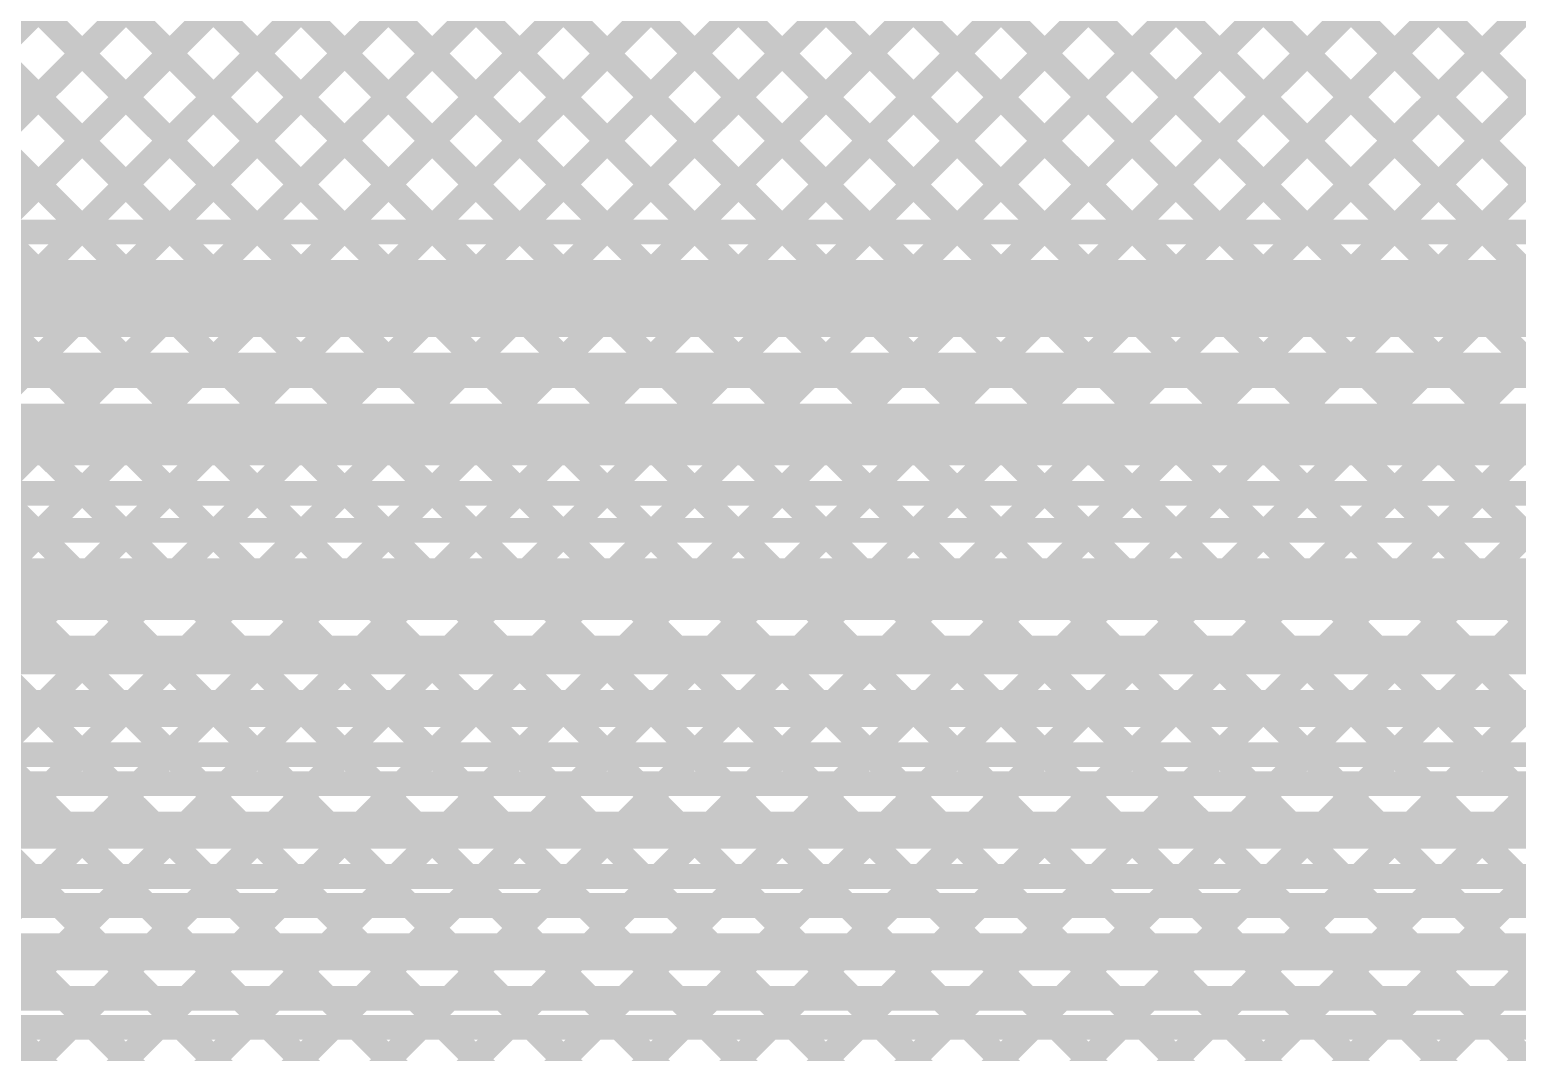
# Model space of a CAD drawing. Header units: millimetres. Extents: x -0.08 to 7.12, y -0.08 to 3.98.
# Drawn here: x 2.8931 to 3.3739, y 3.0042 to 3.3349 of the extents above; entities that cross this region are included whole.
import ezdxf

# ---------------------------------------------------------------- set-up
doc = ezdxf.new("R2010")
doc.units = ezdxf.units.MM
doc.header["$MEASUREMENT"] = 0
doc.layers.add('BottomLayer', color=5, linetype='Continuous')
doc.layers.add('TopLayer', color=1, linetype='Continuous')

msp = doc.modelspace()

# ---------------------------------------------------------------- linework, layer by layer
at = {"layer": 'BottomLayer'}
for points, const_width in [([(2.40474, 3.776), (2.91124, 3.2695)], 0.008), ([(2.43303, 3.776), (2.93953, 3.2695)], 0.008), ([(2.46131, 3.776), (2.96781, 3.2695)], 0.008), ([(2.4896, 3.776), (2.9961, 3.2695)], 0.008), ([(2.51788, 3.776), (3.02438, 3.2695)], 0.008), ([(2.54616, 3.776), (3.05266, 3.2695)], 0.008), ([(2.57445, 3.776), (3.08095, 3.2695)], 0.008), ([(2.60273, 3.776), (3.10923, 3.2695)], 0.008), ([(2.63102, 3.776), (3.13752, 3.2695)], 0.008), ([(2.6593, 3.776), (3.1658, 3.2695)], 0.008), ([(2.68759, 3.776), (3.19409, 3.2695)], 0.008), ([(2.71587, 3.776), (3.22237, 3.2695)], 0.008), ([(2.74415, 3.776), (3.25065, 3.2695)], 0.008), ([(2.77244, 3.776), (3.27894, 3.2695)], 0.008), ([(2.80072, 3.776), (3.30722, 3.2695)], 0.008), ([(2.82398, 3.2695), (3.33048, 3.776)], 0.008), ([(2.82901, 3.776), (3.33551, 3.2695)], 0.008), ([(2.85226, 3.2695), (3.35876, 3.776)], 0.008), ([(2.85729, 3.776), (3.36379, 3.2695)], 0.008), ([(2.88055, 3.2695), (3.38705, 3.776)], 0.008), ([(2.88558, 3.776), (3.39208, 3.2695)], 0.008), ([(2.90883, 3.2695), (3.41533, 3.776)], 0.008), ([(2.91386, 3.776), (3.42036, 3.2695)], 0.008), ([(2.93711, 3.2695), (3.44361, 3.776)], 0.008), ([(2.9654, 3.2695), (3.4719, 3.776)], 0.008), ([(2.99368, 3.2695), (3.50018, 3.776)], 0.008), ([(3.02197, 3.2695), (3.52847, 3.776)], 0.008), ([(3.05025, 3.2695), (3.55675, 3.776)], 0.008), ([(3.07854, 3.2695), (3.58504, 3.776)], 0.008), ([(3.10682, 3.2695), (3.61332, 3.776)], 0.008), ([(3.13511, 3.2695), (3.64161, 3.776)], 0.008), ([(3.16339, 3.2695), (3.66989, 3.776)], 0.008), ([(3.19167, 3.2695), (3.69817, 3.776)], 0.008), ([(3.21996, 3.2695), (3.72646, 3.776)], 0.008), ([(3.24824, 3.2695), (3.75474, 3.776)], 0.008), ([(3.27653, 3.2695), (3.78303, 3.776)], 0.008), ([(3.30481, 3.2695), (3.81131, 3.776)], 0.008), ([(3.3331, 3.2695), (3.8396, 3.776)], 0.008), ([(3.36138, 3.2695), (3.86788, 3.776)], 0.008), ([(1.645, 3.2695), (3.892, 3.2695)], 0.008), ([(1.645, 3.248), (3.892, 3.248)], 0.025), ([(1.65391, 3.2265), (3.892, 3.2265)], 0.008), ([(2.35461, 2.687), (2.89412, 3.2265)], 0.008), ([(2.3829, 2.687), (2.9224, 3.2265)], 0.008), ([(2.41118, 2.687), (2.95068, 3.2265)], 0.008), ([(2.43947, 2.687), (2.97897, 3.2265)], 0.008), ([(2.46775, 2.687), (3.00725, 3.2265)], 0.008), ([(2.49604, 2.687), (3.03554, 3.2265)], 0.008), ([(2.52432, 2.687), (3.06382, 3.2265)], 0.008), ([(2.55261, 2.687), (3.09211, 3.2265)], 0.008), ([(2.58089, 2.687), (3.12039, 3.2265)], 0.008), ([(2.60917, 2.687), (3.14867, 3.2265)], 0.008), ([(2.63746, 2.687), (3.17696, 3.2265)], 0.008), ([(2.66574, 2.687), (3.20524, 3.2265)], 0.008), ([(2.6714, 3.2265), (3.2109, 2.687)], 0.008), ([(2.69403, 2.687), (3.23353, 3.2265)], 0.008), ([(2.69968, 3.2265), (3.23918, 2.687)], 0.008), ([(2.72231, 2.687), (3.26181, 3.2265)], 0.008), ([(2.72797, 3.2265), (3.26747, 2.687)], 0.008), ([(2.7506, 2.687), (3.2901, 3.2265)], 0.008), ([(2.75625, 3.2265), (3.29575, 2.687)], 0.008), ([(2.77888, 2.687), (3.31838, 3.2265)], 0.008), ([(2.78454, 3.2265), (3.32404, 2.687)], 0.008), ([(2.80716, 2.687), (3.34666, 3.2265)], 0.008), ([(2.81282, 3.2265), (3.35232, 2.687)], 0.008), ([(2.83545, 2.687), (3.37495, 3.2265)], 0.008), ([(2.84111, 3.2265), (3.38061, 2.687)], 0.008), ([(2.86373, 2.687), (3.40323, 3.2265)], 0.008), ([(2.86939, 3.2265), (3.40889, 2.687)], 0.008), ([(2.89202, 2.687), (3.43152, 3.2265)], 0.008), ([(2.89767, 3.2265), (3.43717, 2.687)], 0.008), ([(2.9203, 2.687), (3.4598, 3.2265)], 0.008), ([(2.92596, 3.2265), (3.46546, 2.687)], 0.008), ([(2.94859, 2.687), (3.48809, 3.2265)], 0.008), ([(2.95424, 3.2265), (3.49374, 2.687)], 0.008), ([(2.97687, 2.687), (3.51637, 3.2265)], 0.008), ([(2.98253, 3.2265), (3.52203, 2.687)], 0.008), ([(3.00515, 2.687), (3.54465, 3.2265)], 0.008), ([(3.01081, 3.2265), (3.55031, 2.687)], 0.008), ([(3.03344, 2.687), (3.57294, 3.2265)], 0.008), ([(3.0391, 3.2265), (3.5786, 2.687)], 0.008), ([(3.06172, 2.687), (3.60122, 3.2265)], 0.008), ([(3.06738, 3.2265), (3.60688, 2.687)], 0.008), ([(3.09566, 3.2265), (3.63516, 2.687)], 0.008), ([(3.12395, 3.2265), (3.66345, 2.687)], 0.008), ([(3.15223, 3.2265), (3.69173, 2.687)], 0.008), ([(3.18052, 3.2265), (3.72002, 2.687)], 0.008), ([(3.2088, 3.2265), (3.7483, 2.687)], 0.008), ([(3.23709, 3.2265), (3.77659, 2.687)], 0.008), ([(3.26537, 3.2265), (3.80487, 2.687)], 0.008), ([(3.29365, 3.2265), (3.83315, 2.687)], 0.008), ([(3.32194, 3.2265), (3.86144, 2.687)], 0.008), ([(3.35022, 3.2265), (3.87586, 2.70087)], 0.008)]:
    msp.add_lwpolyline(points, dxfattribs=dict(at, const_width=const_width))
at = {"layer": 'BottomLayer', "const_width": 0.004}
for points in [[(2.90683, 3.2695, 1), (2.91083, 3.2695, 1)], [(2.90924, 3.2695, 1), (2.91324, 3.2695, 1)], [(2.93512, 3.2695, 1), (2.93912, 3.2695, 1)], [(2.93753, 3.2695, 1), (2.94153, 3.2695, 1)], [(2.9634, 3.2695, 1), (2.9674, 3.2695, 1)], [(2.96581, 3.2695, 1), (2.96981, 3.2695, 1)], [(2.99168, 3.2695, 1), (2.99568, 3.2695, 1)], [(2.9941, 3.2695, 1), (2.9981, 3.2695, 1)], [(3.01997, 3.2695, 1), (3.02397, 3.2695, 1)], [(3.02238, 3.2695, 1), (3.02638, 3.2695, 1)], [(3.04825, 3.2695, 1), (3.05225, 3.2695, 1)], [(3.05066, 3.2695, 1), (3.05466, 3.2695, 1)], [(3.07654, 3.2695, 1), (3.08054, 3.2695, 1)], [(3.07895, 3.2695, 1), (3.08295, 3.2695, 1)], [(3.10482, 3.2695, 1), (3.10882, 3.2695, 1)], [(3.10723, 3.2695, 1), (3.11123, 3.2695, 1)], [(3.13311, 3.2695, 1), (3.13711, 3.2695, 1)], [(3.13552, 3.2695, 1), (3.13952, 3.2695, 1)], [(3.16139, 3.2695, 1), (3.16539, 3.2695, 1)], [(3.1638, 3.2695, 1), (3.1678, 3.2695, 1)], [(3.18967, 3.2695, 1), (3.19367, 3.2695, 1)], [(3.19209, 3.2695, 1), (3.19609, 3.2695, 1)], [(3.21796, 3.2695, 1), (3.22196, 3.2695, 1)], [(3.22037, 3.2695, 1), (3.22437, 3.2695, 1)], [(3.24624, 3.2695, 1), (3.25024, 3.2695, 1)], [(3.24865, 3.2695, 1), (3.25265, 3.2695, 1)], [(3.27453, 3.2695, 1), (3.27853, 3.2695, 1)], [(3.27694, 3.2695, 1), (3.28094, 3.2695, 1)], [(3.30281, 3.2695, 1), (3.30681, 3.2695, 1)], [(3.30522, 3.2695, 1), (3.30922, 3.2695, 1)], [(3.3311, 3.2695, 1), (3.3351, 3.2695, 1)], [(3.33351, 3.2695, 1), (3.33751, 3.2695, 1)], [(3.35938, 3.2695, 1), (3.36338, 3.2695, 1)], [(3.36179, 3.2695, 1), (3.36579, 3.2695, 1)], [(2.89211, 3.2265, 1), (2.89611, 3.2265, 1)], [(2.89567, 3.2265, 1), (2.89967, 3.2265, 1)], [(2.9204, 3.2265, 1), (2.9244, 3.2265, 1)], [(2.92396, 3.2265, 1), (2.92796, 3.2265, 1)], [(2.94868, 3.2265, 1), (2.95268, 3.2265, 1)], [(2.95224, 3.2265, 1), (2.95624, 3.2265, 1)], [(2.97697, 3.2265, 1), (2.98097, 3.2265, 1)], [(2.98053, 3.2265, 1), (2.98453, 3.2265, 1)], [(3.00525, 3.2265, 1), (3.00925, 3.2265, 1)], [(3.00881, 3.2265, 1), (3.01281, 3.2265, 1)], [(3.03354, 3.2265, 1), (3.03754, 3.2265, 1)], [(3.0371, 3.2265, 1), (3.0411, 3.2265, 1)], [(3.06182, 3.2265, 1), (3.06582, 3.2265, 1)], [(3.06538, 3.2265, 1), (3.06938, 3.2265, 1)], [(3.09011, 3.2265, 1), (3.09411, 3.2265, 1)], [(3.09366, 3.2265, 1), (3.09766, 3.2265, 1)], [(3.11839, 3.2265, 1), (3.12239, 3.2265, 1)], [(3.12195, 3.2265, 1), (3.12595, 3.2265, 1)], [(3.14667, 3.2265, 1), (3.15067, 3.2265, 1)], [(3.15023, 3.2265, 1), (3.15423, 3.2265, 1)], [(3.17496, 3.2265, 1), (3.17896, 3.2265, 1)], [(3.17852, 3.2265, 1), (3.18252, 3.2265, 1)], [(3.20324, 3.2265, 1), (3.20724, 3.2265, 1)], [(3.2068, 3.2265, 1), (3.2108, 3.2265, 1)], [(3.23153, 3.2265, 1), (3.23553, 3.2265, 1)], [(3.23509, 3.2265, 1), (3.23909, 3.2265, 1)], [(3.25981, 3.2265, 1), (3.26381, 3.2265, 1)], [(3.26337, 3.2265, 1), (3.26737, 3.2265, 1)], [(3.2881, 3.2265, 1), (3.2921, 3.2265, 1)], [(3.29165, 3.2265, 1), (3.29565, 3.2265, 1)], [(3.31638, 3.2265, 1), (3.32038, 3.2265, 1)], [(3.31994, 3.2265, 1), (3.32394, 3.2265, 1)], [(3.34466, 3.2265, 1), (3.34866, 3.2265, 1)], [(3.34822, 3.2265, 1), (3.35222, 3.2265, 1)], [(3.37295, 3.2265, 1), (3.37695, 3.2265, 1)]]:
    msp.add_lwpolyline(points, format="xyb", close=True, dxfattribs=at)
at = {"layer": 'TopLayer'}
for points, const_width in [([(2.34817, 3.776), (2.90117, 3.223)], 0.008), ([(2.37646, 3.776), (2.92946, 3.223)], 0.008), ([(2.40474, 3.776), (2.95774, 3.223)], 0.008), ([(2.43303, 3.776), (2.98603, 3.223)], 0.008), ([(2.46131, 3.776), (3.01431, 3.223)], 0.008), ([(2.4896, 3.776), (3.0426, 3.223)], 0.008), ([(2.51788, 3.776), (3.07088, 3.223)], 0.008), ([(2.54616, 3.776), (3.09916, 3.223)], 0.008), ([(2.57445, 3.776), (3.12745, 3.223)], 0.008), ([(2.60273, 3.776), (3.15573, 3.223)], 0.008), ([(2.63102, 3.776), (3.18402, 3.223)], 0.008), ([(2.6593, 3.776), (3.2123, 3.223)], 0.008), ([(2.68759, 3.776), (3.24059, 3.223)], 0.008), ([(2.71587, 3.776), (3.26887, 3.223)], 0.008), ([(2.74415, 3.776), (3.29715, 3.223)], 0.008), ([(2.77244, 3.776), (3.32544, 3.223)], 0.008), ([(2.77748, 3.223), (3.33048, 3.776)], 0.008), ([(2.80072, 3.776), (3.35372, 3.223)], 0.008), ([(2.80576, 3.223), (3.35876, 3.776)], 0.008), ([(2.82901, 3.776), (3.38201, 3.223)], 0.008), ([(2.83405, 3.223), (3.38705, 3.776)], 0.008), ([(2.85729, 3.776), (3.41029, 3.223)], 0.008), ([(2.86233, 3.223), (3.41533, 3.776)], 0.008), ([(2.88558, 3.776), (3.43858, 3.223)], 0.008), ([(2.89061, 3.223), (3.44361, 3.776)], 0.008), ([(2.91386, 3.776), (3.46686, 3.223)], 0.008), ([(2.9189, 3.223), (3.4719, 3.776)], 0.008), ([(2.94718, 3.223), (3.50018, 3.776)], 0.008), ([(2.97547, 3.223), (3.52847, 3.776)], 0.008), ([(3.00375, 3.223), (3.55675, 3.776)], 0.008), ([(3.03204, 3.223), (3.58504, 3.776)], 0.008), ([(3.06032, 3.223), (3.61332, 3.776)], 0.008), ([(3.08861, 3.223), (3.64161, 3.776)], 0.008), ([(3.11689, 3.223), (3.66989, 3.776)], 0.008), ([(3.14517, 3.223), (3.69817, 3.776)], 0.008), ([(3.17346, 3.223), (3.72646, 3.776)], 0.008), ([(3.20174, 3.223), (3.75474, 3.776)], 0.008), ([(3.23003, 3.223), (3.78303, 3.776)], 0.008), ([(3.25831, 3.223), (3.81131, 3.776)], 0.008), ([(3.2866, 3.223), (3.8396, 3.776)], 0.008), ([(3.31488, 3.223), (3.86788, 3.776)], 0.008), ([(3.34316, 3.223), (3.89616, 3.776)], 0.008), ([(3.37145, 3.223), (3.92445, 3.776)], 0.008), ([(1.681, 3.223), (3.70713, 3.223)], 0.008), ([(1.681, 3.204), (3.715, 3.204)], 0.02), ([(1.68887, 3.185), (3.715, 3.185)], 0.008), ([(2.88261, 3.185), (2.89461, 3.173)], 0.008), ([(2.89718, 3.173), (2.90918, 3.185)], 0.008), ([(2.91089, 3.185), (2.92289, 3.173)], 0.008), ([(2.92547, 3.173), (2.93747, 3.185)], 0.008), ([(2.93917, 3.185), (2.95117, 3.173)], 0.008), ([(2.95375, 3.173), (2.96575, 3.185)], 0.008), ([(2.96746, 3.185), (2.97946, 3.173)], 0.008), ([(2.98204, 3.173), (2.99404, 3.185)], 0.008), ([(2.99574, 3.185), (3.00774, 3.173)], 0.008), ([(3.01032, 3.173), (3.02232, 3.185)], 0.008), ([(3.02403, 3.185), (3.03603, 3.173)], 0.008), ([(3.03861, 3.173), (3.05061, 3.185)], 0.008), ([(3.05231, 3.185), (3.06431, 3.173)], 0.008), ([(3.06689, 3.173), (3.07889, 3.185)], 0.008), ([(3.0806, 3.185), (3.0926, 3.173)], 0.008), ([(3.09517, 3.173), (3.10717, 3.185)], 0.008), ([(3.10888, 3.185), (3.12088, 3.173)], 0.008), ([(3.12346, 3.173), (3.13546, 3.185)], 0.008), ([(3.13716, 3.185), (3.14916, 3.173)], 0.008), ([(3.15174, 3.173), (3.16374, 3.185)], 0.008), ([(3.16545, 3.185), (3.17745, 3.173)], 0.008), ([(3.18003, 3.173), (3.19203, 3.185)], 0.008), ([(3.19373, 3.185), (3.20573, 3.173)], 0.008), ([(3.20831, 3.173), (3.22031, 3.185)], 0.008), ([(3.22202, 3.185), (3.23402, 3.173)], 0.008), ([(3.2366, 3.173), (3.2486, 3.185)], 0.008), ([(3.2503, 3.185), (3.2623, 3.173)], 0.008), ([(3.26488, 3.173), (3.27688, 3.185)], 0.008), ([(3.27859, 3.185), (3.29059, 3.173)], 0.008), ([(3.29316, 3.173), (3.30516, 3.185)], 0.008), ([(3.30687, 3.185), (3.31887, 3.173)], 0.008), ([(3.32145, 3.173), (3.33345, 3.185)], 0.008), ([(3.33515, 3.185), (3.34715, 3.173)], 0.008), ([(3.34973, 3.173), (3.36173, 3.185)], 0.008), ([(3.36344, 3.185), (3.37544, 3.173)], 0.008), ([(1.70549, 3.173), (3.72513, 3.173)], 0.008), ([(1.697, 3.154), (3.733, 3.154)], 0.02), ([(1.70549, 3.135), (3.733, 3.135)], 0.008), ([(2.90432, 3.135), (2.9089, 3.13043)], 0.008), ([(2.91118, 3.13043), (2.91575, 3.135)], 0.008), ([(2.93261, 3.135), (2.93718, 3.13043)], 0.008), ([(2.93946, 3.13043), (2.94404, 3.135)], 0.008), ([(2.96089, 3.135), (2.96546, 3.13043)], 0.008), ([(2.96775, 3.13043), (2.97232, 3.135)], 0.008), ([(2.98917, 3.135), (2.99375, 3.13043)], 0.008), ([(2.99603, 3.13043), (3.00061, 3.135)], 0.008), ([(3.01746, 3.135), (3.02203, 3.13043)], 0.008), ([(3.02431, 3.13043), (3.02889, 3.135)], 0.008), ([(3.04574, 3.135), (3.05032, 3.13043)], 0.008), ([(3.0526, 3.13043), (3.05717, 3.135)], 0.008), ([(3.07403, 3.135), (3.0786, 3.13043)], 0.008), ([(3.08088, 3.13043), (3.08546, 3.135)], 0.008), ([(3.10231, 3.135), (3.10689, 3.13043)], 0.008), ([(3.10917, 3.13043), (3.11374, 3.135)], 0.008), ([(3.1306, 3.135), (3.13517, 3.13043)], 0.008), ([(3.13745, 3.13043), (3.14203, 3.135)], 0.008), ([(3.15888, 3.135), (3.16345, 3.13043)], 0.008), ([(3.16574, 3.13043), (3.17031, 3.135)], 0.008), ([(3.18716, 3.135), (3.19174, 3.13043)], 0.008), ([(3.19402, 3.13043), (3.1986, 3.135)], 0.008), ([(3.21545, 3.135), (3.22002, 3.13043)], 0.008), ([(3.2223, 3.13043), (3.22688, 3.135)], 0.008), ([(3.24373, 3.135), (3.24831, 3.13043)], 0.008), ([(3.25059, 3.13043), (3.25516, 3.135)], 0.008), ([(3.27202, 3.135), (3.27659, 3.13043)], 0.008), ([(3.27887, 3.13043), (3.28345, 3.135)], 0.008), ([(3.3003, 3.135), (3.30488, 3.13043)], 0.008), ([(3.30716, 3.13043), (3.31173, 3.135)], 0.008), ([(3.32859, 3.135), (3.33316, 3.13043)], 0.008), ([(3.33544, 3.13043), (3.34002, 3.135)], 0.008), ([(3.35687, 3.135), (3.36144, 3.13043)], 0.008), ([(3.36373, 3.13043), (3.3683, 3.135)], 0.008), ([(0.1012, 3.13043), (3.87761, 3.13043)], 0.008), ([(0.0607, 3.11543), (3.892, 3.11543)], 0.012), ([(0.1012, 3.10043), (3.87754, 3.10043)], 0.008), ([(2.88233, 3.10043), (2.8917, 3.09106)], 0.008), ([(2.90009, 3.09106), (2.90946, 3.10043)], 0.008), ([(2.91061, 3.10043), (2.91998, 3.09106)], 0.008), ([(2.92838, 3.09106), (2.93775, 3.10043)], 0.008), ([(2.9389, 3.10043), (2.94827, 3.09106)], 0.008), ([(2.95666, 3.09106), (2.96603, 3.10043)], 0.008), ([(2.96718, 3.10043), (2.97655, 3.09106)], 0.008), ([(2.98494, 3.09106), (2.99431, 3.10043)], 0.008), ([(2.99546, 3.10043), (3.00483, 3.09106)], 0.008), ([(3.01323, 3.09106), (3.0226, 3.10043)], 0.008), ([(3.02375, 3.10043), (3.03312, 3.09106)], 0.008), ([(3.04151, 3.09106), (3.05088, 3.10043)], 0.008), ([(3.05203, 3.10043), (3.0614, 3.09106)], 0.008), ([(3.0698, 3.09106), (3.07917, 3.10043)], 0.008), ([(3.08032, 3.10043), (3.08969, 3.09106)], 0.008), ([(3.09808, 3.09106), (3.10745, 3.10043)], 0.008), ([(3.1086, 3.10043), (3.11797, 3.09106)], 0.008), ([(3.12637, 3.09106), (3.13574, 3.10043)], 0.008), ([(3.13689, 3.10043), (3.14626, 3.09106)], 0.008), ([(3.15465, 3.09106), (3.16402, 3.10043)], 0.008), ([(3.16517, 3.10043), (3.17454, 3.09106)], 0.008), ([(3.18293, 3.09106), (3.1923, 3.10043)], 0.008), ([(3.19345, 3.10043), (3.20282, 3.09106)], 0.008), ([(3.21122, 3.09106), (3.22059, 3.10043)], 0.008), ([(3.22174, 3.10043), (3.23111, 3.09106)], 0.008), ([(3.2395, 3.09106), (3.24887, 3.10043)], 0.008), ([(3.25002, 3.10043), (3.25939, 3.09106)], 0.008), ([(3.26779, 3.09106), (3.27716, 3.10043)], 0.008), ([(3.27831, 3.10043), (3.28768, 3.09106)], 0.008), ([(3.29607, 3.09106), (3.30544, 3.10043)], 0.008), ([(3.30659, 3.10043), (3.31596, 3.09106)], 0.008), ([(3.32436, 3.09106), (3.33373, 3.10043)], 0.008), ([(3.33488, 3.10043), (3.34425, 3.09106)], 0.008), ([(3.35264, 3.09106), (3.36201, 3.10043)], 0.008), ([(3.36316, 3.10043), (3.37253, 3.09106)], 0.008), ([(0.1012, 3.09106), (3.94584, 3.09106)], 0.008), ([(0.0607, 3.07606), (3.95206, 3.07606)], 0.012), ([(0.1012, 3.06106), (3.95206, 3.06106)], 0.008), ([(2.88901, 3.05169), (2.89838, 3.06106)], 0.008), ([(2.89341, 3.06106), (2.90278, 3.05169)], 0.008), ([(2.91729, 3.05169), (2.92666, 3.06106)], 0.008), ([(2.9217, 3.06106), (2.93107, 3.05169)], 0.008), ([(2.94557, 3.05169), (2.95494, 3.06106)], 0.008), ([(2.94998, 3.06106), (2.95935, 3.05169)], 0.008), ([(2.97386, 3.05169), (2.98323, 3.06106)], 0.008), ([(2.97827, 3.06106), (2.98764, 3.05169)], 0.008), ([(3.00214, 3.05169), (3.01151, 3.06106)], 0.008), ([(3.00655, 3.06106), (3.01592, 3.05169)], 0.008), ([(3.03043, 3.05169), (3.0398, 3.06106)], 0.008), ([(3.03483, 3.06106), (3.0442, 3.05169)], 0.008), ([(3.05871, 3.05169), (3.06808, 3.06106)], 0.008), ([(3.06312, 3.06106), (3.07249, 3.05169)], 0.008), ([(3.087, 3.05169), (3.09637, 3.06106)], 0.008), ([(3.0914, 3.06106), (3.10077, 3.05169)], 0.008), ([(3.11528, 3.05169), (3.12465, 3.06106)], 0.008), ([(3.11969, 3.06106), (3.12906, 3.05169)], 0.008), ([(3.14356, 3.05169), (3.15293, 3.06106)], 0.008), ([(3.14797, 3.06106), (3.15734, 3.05169)], 0.008), ([(3.17185, 3.05169), (3.18122, 3.06106)], 0.008), ([(3.17626, 3.06106), (3.18563, 3.05169)], 0.008), ([(3.20013, 3.05169), (3.2095, 3.06106)], 0.008), ([(3.20454, 3.06106), (3.21391, 3.05169)], 0.008), ([(3.22842, 3.05169), (3.23779, 3.06106)], 0.008), ([(3.23282, 3.06106), (3.24219, 3.05169)], 0.008), ([(3.2567, 3.05169), (3.26607, 3.06106)], 0.008), ([(3.26111, 3.06106), (3.27048, 3.05169)], 0.008), ([(3.28499, 3.05169), (3.29436, 3.06106)], 0.008), ([(3.28939, 3.06106), (3.29876, 3.05169)], 0.008), ([(3.31327, 3.05169), (3.32264, 3.06106)], 0.008), ([(3.31768, 3.06106), (3.32705, 3.05169)], 0.008), ([(3.34155, 3.05169), (3.35092, 3.06106)], 0.008), ([(3.34596, 3.06106), (3.35533, 3.05169)], 0.008), ([(3.36984, 3.05169), (3.37921, 3.06106)], 0.008), ([(3.37425, 3.06106), (3.38362, 3.05169)], 0.008), ([(0.1012, 3.05169), (3.96597, 3.05169)], 0.008), ([(0.0607, 3.03669), (3.97219, 3.03669)], 0.012), ([(0.1012, 3.02169), (3.97219, 3.02169)], 0.008), ([(2.9045, 3.02169), (2.91387, 3.01232)], 0.008), ([(2.9062, 3.01232), (2.91557, 3.02169)], 0.008), ([(2.93278, 3.02169), (2.94215, 3.01232)], 0.008), ([(2.93449, 3.01232), (2.94386, 3.02169)], 0.008), ([(2.96107, 3.02169), (2.97044, 3.01232)], 0.008), ([(2.96277, 3.01232), (2.97214, 3.02169)], 0.008), ([(2.98935, 3.02169), (2.99872, 3.01232)], 0.008), ([(2.99106, 3.01232), (3.00043, 3.02169)], 0.008), ([(3.01764, 3.02169), (3.02701, 3.01232)], 0.008), ([(3.01934, 3.01232), (3.02871, 3.02169)], 0.008), ([(3.04592, 3.02169), (3.05529, 3.01232)], 0.008), ([(3.04763, 3.01232), (3.057, 3.02169)], 0.008), ([(3.0742, 3.02169), (3.08357, 3.01232)], 0.008), ([(3.07591, 3.01232), (3.08528, 3.02169)], 0.008), ([(3.10249, 3.02169), (3.11186, 3.01232)], 0.008), ([(3.10419, 3.01232), (3.11356, 3.02169)], 0.008), ([(3.13077, 3.02169), (3.14014, 3.01232)], 0.008), ([(3.13248, 3.01232), (3.14185, 3.02169)], 0.008), ([(3.15906, 3.02169), (3.16843, 3.01232)], 0.008), ([(3.16076, 3.01232), (3.17013, 3.02169)], 0.008), ([(3.18734, 3.02169), (3.19671, 3.01232)], 0.008), ([(3.18905, 3.01232), (3.19842, 3.02169)], 0.008), ([(3.21563, 3.02169), (3.225, 3.01232)], 0.008), ([(3.21733, 3.01232), (3.2267, 3.02169)], 0.008), ([(3.24391, 3.02169), (3.25328, 3.01232)], 0.008), ([(3.24562, 3.01232), (3.25499, 3.02169)], 0.008), ([(3.27219, 3.02169), (3.28156, 3.01232)], 0.008), ([(3.2739, 3.01232), (3.28327, 3.02169)], 0.008), ([(3.30048, 3.02169), (3.30985, 3.01232)], 0.008), ([(3.30218, 3.01232), (3.31155, 3.02169)], 0.008), ([(3.32876, 3.02169), (3.33813, 3.01232)], 0.008), ([(3.33047, 3.01232), (3.33984, 3.02169)], 0.008), ([(3.35705, 3.02169), (3.36642, 3.01232)], 0.008), ([(3.35875, 3.01232), (3.36812, 3.02169)], 0.008), ([(0.1012, 3.01231), (3.9821, 3.01232)], 0.008)]:
    msp.add_lwpolyline(points, dxfattribs=dict(at, const_width=const_width))
at = {"layer": 'TopLayer', "const_width": 0.004}
for points in [[(2.88862, 3.223, 1), (2.89262, 3.223, 1)], [(2.89917, 3.223, 1), (2.90317, 3.223, 1)], [(2.9169, 3.223, 1), (2.9209, 3.223, 1)], [(2.92746, 3.223, 1), (2.93146, 3.223, 1)], [(2.94518, 3.223, 1), (2.94918, 3.223, 1)], [(2.95574, 3.223, 1), (2.95974, 3.223, 1)], [(2.97347, 3.223, 1), (2.97747, 3.223, 1)], [(2.98403, 3.223, 1), (2.98803, 3.223, 1)], [(3.00175, 3.223, 1), (3.00575, 3.223, 1)], [(3.01231, 3.223, 1), (3.01631, 3.223, 1)], [(3.03004, 3.223, 1), (3.03404, 3.223, 1)], [(3.0406, 3.223, 1), (3.0446, 3.223, 1)], [(3.05832, 3.223, 1), (3.06232, 3.223, 1)], [(3.06888, 3.223, 1), (3.07288, 3.223, 1)], [(3.08661, 3.223, 1), (3.09061, 3.223, 1)], [(3.09716, 3.223, 1), (3.10116, 3.223, 1)], [(3.11489, 3.223, 1), (3.11889, 3.223, 1)], [(3.12545, 3.223, 1), (3.12945, 3.223, 1)], [(3.14317, 3.223, 1), (3.14717, 3.223, 1)], [(3.15373, 3.223, 1), (3.15773, 3.223, 1)], [(3.17146, 3.223, 1), (3.17546, 3.223, 1)], [(3.18202, 3.223, 1), (3.18602, 3.223, 1)], [(3.19974, 3.223, 1), (3.20374, 3.223, 1)], [(3.2103, 3.223, 1), (3.2143, 3.223, 1)], [(3.22803, 3.223, 1), (3.23203, 3.223, 1)], [(3.23859, 3.223, 1), (3.24259, 3.223, 1)], [(3.25631, 3.223, 1), (3.26031, 3.223, 1)], [(3.26687, 3.223, 1), (3.27087, 3.223, 1)], [(3.2846, 3.223, 1), (3.2886, 3.223, 1)], [(3.29515, 3.223, 1), (3.29915, 3.223, 1)], [(3.31288, 3.223, 1), (3.31688, 3.223, 1)], [(3.32344, 3.223, 1), (3.32744, 3.223, 1)], [(3.34116, 3.223, 1), (3.34516, 3.223, 1)], [(3.35172, 3.223, 1), (3.35572, 3.223, 1)], [(3.36945, 3.223, 1), (3.37345, 3.223, 1)], [(2.90718, 3.185, 1), (2.91118, 3.185, 1)], [(2.90889, 3.185, 1), (2.91289, 3.185, 1)], [(2.93547, 3.185, 1), (2.93947, 3.185, 1)], [(2.93717, 3.185, 1), (2.94117, 3.185, 1)], [(2.96375, 3.185, 1), (2.96775, 3.185, 1)], [(2.96546, 3.185, 1), (2.96946, 3.185, 1)], [(2.99204, 3.185, 1), (2.99604, 3.185, 1)], [(2.99374, 3.185, 1), (2.99774, 3.185, 1)], [(3.02032, 3.185, 1), (3.02432, 3.185, 1)], [(3.02203, 3.185, 1), (3.02603, 3.185, 1)], [(3.04861, 3.185, 1), (3.05261, 3.185, 1)], [(3.05031, 3.185, 1), (3.05431, 3.185, 1)], [(3.07689, 3.185, 1), (3.08089, 3.185, 1)], [(3.0786, 3.185, 1), (3.0826, 3.185, 1)], [(3.10517, 3.185, 1), (3.10917, 3.185, 1)], [(3.10688, 3.185, 1), (3.11088, 3.185, 1)], [(3.13346, 3.185, 1), (3.13746, 3.185, 1)], [(3.13516, 3.185, 1), (3.13916, 3.185, 1)], [(3.16174, 3.185, 1), (3.16574, 3.185, 1)], [(3.16345, 3.185, 1), (3.16745, 3.185, 1)], [(3.19003, 3.185, 1), (3.19403, 3.185, 1)], [(3.19173, 3.185, 1), (3.19573, 3.185, 1)], [(3.21831, 3.185, 1), (3.22231, 3.185, 1)], [(3.22002, 3.185, 1), (3.22402, 3.185, 1)], [(3.2466, 3.185, 1), (3.2506, 3.185, 1)], [(3.2483, 3.185, 1), (3.2523, 3.185, 1)], [(3.27488, 3.185, 1), (3.27888, 3.185, 1)], [(3.27659, 3.185, 1), (3.28059, 3.185, 1)], [(3.30316, 3.185, 1), (3.30716, 3.185, 1)], [(3.30487, 3.185, 1), (3.30887, 3.185, 1)], [(3.33145, 3.185, 1), (3.33545, 3.185, 1)], [(3.33315, 3.185, 1), (3.33715, 3.185, 1)], [(3.35973, 3.185, 1), (3.36373, 3.185, 1)], [(3.36144, 3.185, 1), (3.36544, 3.185, 1)], [(2.89261, 3.173, 1), (2.89661, 3.173, 1)], [(2.89518, 3.173, 1), (2.89918, 3.173, 1)], [(2.92089, 3.173, 1), (2.92489, 3.173, 1)], [(2.92347, 3.173, 1), (2.92747, 3.173, 1)], [(2.94917, 3.173, 1), (2.95317, 3.173, 1)], [(2.95175, 3.173, 1), (2.95575, 3.173, 1)], [(2.97746, 3.173, 1), (2.98146, 3.173, 1)], [(2.98004, 3.173, 1), (2.98404, 3.173, 1)], [(3.00574, 3.173, 1), (3.00974, 3.173, 1)], [(3.00832, 3.173, 1), (3.01232, 3.173, 1)], [(3.03403, 3.173, 1), (3.03803, 3.173, 1)], [(3.03661, 3.173, 1), (3.04061, 3.173, 1)], [(3.06231, 3.173, 1), (3.06631, 3.173, 1)], [(3.06489, 3.173, 1), (3.06889, 3.173, 1)], [(3.0906, 3.173, 1), (3.0946, 3.173, 1)], [(3.09317, 3.173, 1), (3.09717, 3.173, 1)], [(3.11888, 3.173, 1), (3.12288, 3.173, 1)], [(3.12146, 3.173, 1), (3.12546, 3.173, 1)], [(3.14716, 3.173, 1), (3.15116, 3.173, 1)], [(3.14974, 3.173, 1), (3.15374, 3.173, 1)], [(3.17545, 3.173, 1), (3.17945, 3.173, 1)], [(3.17803, 3.173, 1), (3.18203, 3.173, 1)], [(3.20373, 3.173, 1), (3.20773, 3.173, 1)], [(3.20631, 3.173, 1), (3.21031, 3.173, 1)], [(3.23202, 3.173, 1), (3.23602, 3.173, 1)], [(3.2346, 3.173, 1), (3.2386, 3.173, 1)], [(3.2603, 3.173, 1), (3.2643, 3.173, 1)], [(3.26288, 3.173, 1), (3.26688, 3.173, 1)], [(3.28859, 3.173, 1), (3.29259, 3.173, 1)], [(3.29116, 3.173, 1), (3.29516, 3.173, 1)], [(3.31687, 3.173, 1), (3.32087, 3.173, 1)], [(3.31945, 3.173, 1), (3.32345, 3.173, 1)], [(3.34515, 3.173, 1), (3.34915, 3.173, 1)], [(3.34773, 3.173, 1), (3.35173, 3.173, 1)], [(3.37344, 3.173, 1), (3.37744, 3.173, 1)], [(2.90232, 3.135, 1), (2.90632, 3.135, 1)], [(2.91375, 3.135, 1), (2.91775, 3.135, 1)], [(2.93061, 3.135, 1), (2.93461, 3.135, 1)], [(2.94204, 3.135, 1), (2.94604, 3.135, 1)], [(2.95889, 3.135, 1), (2.96289, 3.135, 1)], [(2.97032, 3.135, 1), (2.97432, 3.135, 1)], [(2.98717, 3.135, 1), (2.99117, 3.135, 1)], [(2.99861, 3.135, 1), (3.00261, 3.135, 1)], [(3.01546, 3.135, 1), (3.01946, 3.135, 1)], [(3.02689, 3.135, 1), (3.03089, 3.135, 1)], [(3.04374, 3.135, 1), (3.04774, 3.135, 1)], [(3.05517, 3.135, 1), (3.05917, 3.135, 1)], [(3.07203, 3.135, 1), (3.07603, 3.135, 1)], [(3.08346, 3.135, 1), (3.08746, 3.135, 1)], [(3.10031, 3.135, 1), (3.10431, 3.135, 1)], [(3.11174, 3.135, 1), (3.11574, 3.135, 1)], [(3.1286, 3.135, 1), (3.1326, 3.135, 1)], [(3.14003, 3.135, 1), (3.14403, 3.135, 1)], [(3.15688, 3.135, 1), (3.16088, 3.135, 1)], [(3.16831, 3.135, 1), (3.17231, 3.135, 1)], [(3.18516, 3.135, 1), (3.18916, 3.135, 1)], [(3.1966, 3.135, 1), (3.2006, 3.135, 1)], [(3.21345, 3.135, 1), (3.21745, 3.135, 1)], [(3.22488, 3.135, 1), (3.22888, 3.135, 1)], [(3.24173, 3.135, 1), (3.24573, 3.135, 1)], [(3.25316, 3.135, 1), (3.25716, 3.135, 1)], [(3.27002, 3.135, 1), (3.27402, 3.135, 1)], [(3.28145, 3.135, 1), (3.28545, 3.135, 1)], [(3.2983, 3.135, 1), (3.3023, 3.135, 1)], [(3.30973, 3.135, 1), (3.31373, 3.135, 1)], [(3.32659, 3.135, 1), (3.33059, 3.135, 1)], [(3.33802, 3.135, 1), (3.34202, 3.135, 1)], [(3.35487, 3.135, 1), (3.35887, 3.135, 1)], [(3.3663, 3.135, 1), (3.3703, 3.135, 1)], [(2.9069, 3.13043, 1), (2.9109, 3.13043, 1)], [(2.90918, 3.13043, 1), (2.91318, 3.13043, 1)], [(2.93518, 3.13043, 1), (2.93918, 3.13043, 1)], [(2.93746, 3.13043, 1), (2.94146, 3.13043, 1)], [(2.96346, 3.13043, 1), (2.96746, 3.13043, 1)], [(2.96575, 3.13043, 1), (2.96975, 3.13043, 1)], [(2.99175, 3.13043, 1), (2.99575, 3.13043, 1)], [(2.99403, 3.13043, 1), (2.99803, 3.13043, 1)], [(3.02003, 3.13043, 1), (3.02403, 3.13043, 1)], [(3.02231, 3.13043, 1), (3.02631, 3.13043, 1)], [(3.04832, 3.13043, 1), (3.05232, 3.13043, 1)], [(3.0506, 3.13043, 1), (3.0546, 3.13043, 1)], [(3.0766, 3.13043, 1), (3.0806, 3.13043, 1)], [(3.07888, 3.13043, 1), (3.08288, 3.13043, 1)], [(3.10489, 3.13043, 1), (3.10889, 3.13043, 1)], [(3.10717, 3.13043, 1), (3.11117, 3.13043, 1)], [(3.13317, 3.13043, 1), (3.13717, 3.13043, 1)], [(3.13545, 3.13043, 1), (3.13945, 3.13043, 1)], [(3.16145, 3.13043, 1), (3.16545, 3.13043, 1)], [(3.16374, 3.13043, 1), (3.16774, 3.13043, 1)], [(3.18974, 3.13043, 1), (3.19374, 3.13043, 1)], [(3.19202, 3.13043, 1), (3.19602, 3.13043, 1)], [(3.21802, 3.13043, 1), (3.22202, 3.13043, 1)], [(3.2203, 3.13043, 1), (3.2243, 3.13043, 1)], [(3.24631, 3.13043, 1), (3.25031, 3.13043, 1)], [(3.24859, 3.13043, 1), (3.25259, 3.13043, 1)], [(3.27459, 3.13043, 1), (3.27859, 3.13043, 1)], [(3.27687, 3.13043, 1), (3.28087, 3.13043, 1)], [(3.30288, 3.13043, 1), (3.30688, 3.13043, 1)], [(3.30516, 3.13043, 1), (3.30916, 3.13043, 1)], [(3.33116, 3.13043, 1), (3.33516, 3.13043, 1)], [(3.33344, 3.13043, 1), (3.33744, 3.13043, 1)], [(3.35944, 3.13043, 1), (3.36344, 3.13043, 1)], [(3.36173, 3.13043, 1), (3.36573, 3.13043, 1)], [(2.90746, 3.10043, 1), (2.91146, 3.10043, 1)], [(2.90861, 3.10043, 1), (2.91261, 3.10043, 1)], [(2.93575, 3.10043, 1), (2.93975, 3.10043, 1)], [(2.9369, 3.10043, 1), (2.9409, 3.10043, 1)], [(2.96403, 3.10043, 1), (2.96803, 3.10043, 1)], [(2.96518, 3.10043, 1), (2.96918, 3.10043, 1)], [(2.99231, 3.10043, 1), (2.99631, 3.10043, 1)], [(2.99346, 3.10043, 1), (2.99746, 3.10043, 1)], [(3.0206, 3.10043, 1), (3.0246, 3.10043, 1)], [(3.02175, 3.10043, 1), (3.02575, 3.10043, 1)], [(3.04888, 3.10043, 1), (3.05288, 3.10043, 1)], [(3.05003, 3.10043, 1), (3.05403, 3.10043, 1)], [(3.07717, 3.10043, 1), (3.08117, 3.10043, 1)], [(3.07832, 3.10043, 1), (3.08232, 3.10043, 1)], [(3.10545, 3.10043, 1), (3.10945, 3.10043, 1)], [(3.1066, 3.10043, 1), (3.1106, 3.10043, 1)], [(3.13374, 3.10043, 1), (3.13774, 3.10043, 1)], [(3.13489, 3.10043, 1), (3.13889, 3.10043, 1)], [(3.16202, 3.10043, 1), (3.16602, 3.10043, 1)], [(3.16317, 3.10043, 1), (3.16717, 3.10043, 1)], [(3.1903, 3.10043, 1), (3.1943, 3.10043, 1)], [(3.19145, 3.10043, 1), (3.19545, 3.10043, 1)], [(3.21859, 3.10043, 1), (3.22259, 3.10043, 1)], [(3.21974, 3.10043, 1), (3.22374, 3.10043, 1)], [(3.24687, 3.10043, 1), (3.25087, 3.10043, 1)], [(3.24802, 3.10043, 1), (3.25202, 3.10043, 1)], [(3.27516, 3.10043, 1), (3.27916, 3.10043, 1)], [(3.27631, 3.10043, 1), (3.28031, 3.10043, 1)], [(3.30344, 3.10043, 1), (3.30744, 3.10043, 1)], [(3.30459, 3.10043, 1), (3.30859, 3.10043, 1)], [(3.33173, 3.10043, 1), (3.33573, 3.10043, 1)], [(3.33288, 3.10043, 1), (3.33688, 3.10043, 1)], [(3.36001, 3.10043, 1), (3.36401, 3.10043, 1)], [(3.36116, 3.10043, 1), (3.36516, 3.10043, 1)], [(2.8897, 3.09106, 1), (2.8937, 3.09106, 1)], [(2.89809, 3.09106, 1), (2.90209, 3.09106, 1)], [(2.91798, 3.09106, 1), (2.92198, 3.09106, 1)], [(2.92638, 3.09106, 1), (2.93038, 3.09106, 1)], [(2.94627, 3.09106, 1), (2.95027, 3.09106, 1)], [(2.95466, 3.09106, 1), (2.95866, 3.09106, 1)], [(2.97455, 3.09106, 1), (2.97855, 3.09106, 1)], [(2.98294, 3.09106, 1), (2.98694, 3.09106, 1)], [(3.00283, 3.09106, 1), (3.00683, 3.09106, 1)], [(3.01123, 3.09106, 1), (3.01523, 3.09106, 1)], [(3.03112, 3.09106, 1), (3.03512, 3.09106, 1)], [(3.03951, 3.09106, 1), (3.04351, 3.09106, 1)], [(3.0594, 3.09106, 1), (3.0634, 3.09106, 1)], [(3.0678, 3.09106, 1), (3.0718, 3.09106, 1)], [(3.08769, 3.09106, 1), (3.09169, 3.09106, 1)], [(3.09608, 3.09106, 1), (3.10008, 3.09106, 1)], [(3.11597, 3.09106, 1), (3.11997, 3.09106, 1)], [(3.12437, 3.09106, 1), (3.12837, 3.09106, 1)], [(3.14426, 3.09106, 1), (3.14826, 3.09106, 1)], [(3.15265, 3.09106, 1), (3.15665, 3.09106, 1)], [(3.17254, 3.09106, 1), (3.17654, 3.09106, 1)], [(3.18093, 3.09106, 1), (3.18493, 3.09106, 1)], [(3.20082, 3.09106, 1), (3.20482, 3.09106, 1)], [(3.20922, 3.09106, 1), (3.21322, 3.09106, 1)], [(3.22911, 3.09106, 1), (3.23311, 3.09106, 1)], [(3.2375, 3.09106, 1), (3.2415, 3.09106, 1)], [(3.25739, 3.09106, 1), (3.26139, 3.09106, 1)], [(3.26579, 3.09106, 1), (3.26979, 3.09106, 1)], [(3.28568, 3.09106, 1), (3.28968, 3.09106, 1)], [(3.29407, 3.09106, 1), (3.29807, 3.09106, 1)], [(3.31396, 3.09106, 1), (3.31796, 3.09106, 1)], [(3.32236, 3.09106, 1), (3.32636, 3.09106, 1)], [(3.34225, 3.09106, 1), (3.34625, 3.09106, 1)], [(3.35064, 3.09106, 1), (3.35464, 3.09106, 1)], [(3.37053, 3.09106, 1), (3.37453, 3.09106, 1)], [(2.89141, 3.06106, 1), (2.89541, 3.06106, 1)], [(2.89638, 3.06106, 1), (2.90038, 3.06106, 1)], [(2.9197, 3.06106, 1), (2.9237, 3.06106, 1)], [(2.92466, 3.06106, 1), (2.92866, 3.06106, 1)], [(2.94798, 3.06106, 1), (2.95198, 3.06106, 1)], [(2.95294, 3.06106, 1), (2.95694, 3.06106, 1)], [(2.97627, 3.06106, 1), (2.98027, 3.06106, 1)], [(2.98123, 3.06106, 1), (2.98523, 3.06106, 1)], [(3.00455, 3.06106, 1), (3.00855, 3.06106, 1)], [(3.00951, 3.06106, 1), (3.01351, 3.06106, 1)], [(3.03283, 3.06106, 1), (3.03683, 3.06106, 1)], [(3.0378, 3.06106, 1), (3.0418, 3.06106, 1)], [(3.06112, 3.06106, 1), (3.06512, 3.06106, 1)], [(3.06608, 3.06106, 1), (3.07008, 3.06106, 1)], [(3.0894, 3.06106, 1), (3.0934, 3.06106, 1)], [(3.09437, 3.06106, 1), (3.09837, 3.06106, 1)], [(3.11769, 3.06106, 1), (3.12169, 3.06106, 1)], [(3.12265, 3.06106, 1), (3.12665, 3.06106, 1)], [(3.14597, 3.06106, 1), (3.14997, 3.06106, 1)], [(3.15093, 3.06106, 1), (3.15493, 3.06106, 1)], [(3.17426, 3.06106, 1), (3.17826, 3.06106, 1)], [(3.17922, 3.06106, 1), (3.18322, 3.06106, 1)], [(3.20254, 3.06106, 1), (3.20654, 3.06106, 1)], [(3.2075, 3.06106, 1), (3.2115, 3.06106, 1)], [(3.23082, 3.06106, 1), (3.23482, 3.06106, 1)], [(3.23579, 3.06106, 1), (3.23979, 3.06106, 1)], [(3.25911, 3.06106, 1), (3.26311, 3.06106, 1)], [(3.26407, 3.06106, 1), (3.26807, 3.06106, 1)], [(3.28739, 3.06106, 1), (3.29139, 3.06106, 1)], [(3.29236, 3.06106, 1), (3.29636, 3.06106, 1)], [(3.31568, 3.06106, 1), (3.31968, 3.06106, 1)], [(3.32064, 3.06106, 1), (3.32464, 3.06106, 1)], [(3.34396, 3.06106, 1), (3.34796, 3.06106, 1)], [(3.34892, 3.06106, 1), (3.35292, 3.06106, 1)], [(3.37225, 3.06106, 1), (3.37625, 3.06106, 1)], [(2.90078, 3.05169, 1), (2.90478, 3.05169, 1)], [(2.91529, 3.05169, 1), (2.91929, 3.05169, 1)], [(2.92907, 3.05169, 1), (2.93307, 3.05169, 1)], [(2.94357, 3.05169, 1), (2.94757, 3.05169, 1)], [(2.95735, 3.05169, 1), (2.96135, 3.05169, 1)], [(2.97186, 3.05169, 1), (2.97586, 3.05169, 1)], [(2.98564, 3.05169, 1), (2.98964, 3.05169, 1)], [(3.00014, 3.05169, 1), (3.00414, 3.05169, 1)], [(3.01392, 3.05169, 1), (3.01792, 3.05169, 1)], [(3.02843, 3.05169, 1), (3.03243, 3.05169, 1)], [(3.0422, 3.05169, 1), (3.0462, 3.05169, 1)], [(3.05671, 3.05169, 1), (3.06071, 3.05169, 1)], [(3.07049, 3.05169, 1), (3.07449, 3.05169, 1)], [(3.085, 3.05169, 1), (3.089, 3.05169, 1)], [(3.09877, 3.05169, 1), (3.10277, 3.05169, 1)], [(3.11328, 3.05169, 1), (3.11728, 3.05169, 1)], [(3.12706, 3.05169, 1), (3.13106, 3.05169, 1)], [(3.14156, 3.05169, 1), (3.14556, 3.05169, 1)], [(3.15534, 3.05169, 1), (3.15934, 3.05169, 1)], [(3.16985, 3.05169, 1), (3.17385, 3.05169, 1)], [(3.18363, 3.05169, 1), (3.18763, 3.05169, 1)], [(3.19813, 3.05169, 1), (3.20213, 3.05169, 1)], [(3.21191, 3.05169, 1), (3.21591, 3.05169, 1)], [(3.22642, 3.05169, 1), (3.23042, 3.05169, 1)], [(3.24019, 3.05169, 1), (3.24419, 3.05169, 1)], [(3.2547, 3.05169, 1), (3.2587, 3.05169, 1)], [(3.26848, 3.05169, 1), (3.27248, 3.05169, 1)], [(3.28299, 3.05169, 1), (3.28699, 3.05169, 1)], [(3.29676, 3.05169, 1), (3.30076, 3.05169, 1)], [(3.31127, 3.05169, 1), (3.31527, 3.05169, 1)], [(3.32505, 3.05169, 1), (3.32905, 3.05169, 1)], [(3.33955, 3.05169, 1), (3.34355, 3.05169, 1)], [(3.35333, 3.05169, 1), (3.35733, 3.05169, 1)], [(3.36784, 3.05169, 1), (3.37184, 3.05169, 1)], [(2.9025, 3.02169, 1), (2.9065, 3.02169, 1)], [(2.91357, 3.02169, 1), (2.91757, 3.02169, 1)], [(2.93078, 3.02169, 1), (2.93478, 3.02169, 1)], [(2.94186, 3.02169, 1), (2.94586, 3.02169, 1)], [(2.95907, 3.02169, 1), (2.96307, 3.02169, 1)], [(2.97014, 3.02169, 1), (2.97414, 3.02169, 1)], [(2.98735, 3.02169, 1), (2.99135, 3.02169, 1)], [(2.99843, 3.02169, 1), (3.00243, 3.02169, 1)], [(3.01564, 3.02169, 1), (3.01964, 3.02169, 1)], [(3.02671, 3.02169, 1), (3.03071, 3.02169, 1)], [(3.04392, 3.02169, 1), (3.04792, 3.02169, 1)], [(3.055, 3.02169, 1), (3.059, 3.02169, 1)], [(3.0722, 3.02169, 1), (3.0762, 3.02169, 1)], [(3.08328, 3.02169, 1), (3.08728, 3.02169, 1)], [(3.10049, 3.02169, 1), (3.10449, 3.02169, 1)], [(3.11156, 3.02169, 1), (3.11556, 3.02169, 1)], [(3.12877, 3.02169, 1), (3.13277, 3.02169, 1)], [(3.13985, 3.02169, 1), (3.14385, 3.02169, 1)], [(3.15706, 3.02169, 1), (3.16106, 3.02169, 1)], [(3.16813, 3.02169, 1), (3.17213, 3.02169, 1)], [(3.18534, 3.02169, 1), (3.18934, 3.02169, 1)], [(3.19642, 3.02169, 1), (3.20042, 3.02169, 1)], [(3.21363, 3.02169, 1), (3.21763, 3.02169, 1)], [(3.2247, 3.02169, 1), (3.2287, 3.02169, 1)], [(3.24191, 3.02169, 1), (3.24591, 3.02169, 1)], [(3.25299, 3.02169, 1), (3.25699, 3.02169, 1)], [(3.27019, 3.02169, 1), (3.27419, 3.02169, 1)], [(3.28127, 3.02169, 1), (3.28527, 3.02169, 1)], [(3.29848, 3.02169, 1), (3.30248, 3.02169, 1)], [(3.30955, 3.02169, 1), (3.31355, 3.02169, 1)], [(3.32676, 3.02169, 1), (3.33076, 3.02169, 1)], [(3.33784, 3.02169, 1), (3.34184, 3.02169, 1)], [(3.35505, 3.02169, 1), (3.35905, 3.02169, 1)], [(3.36612, 3.02169, 1), (3.37012, 3.02169, 1)], [(2.9042, 3.01232, 1), (2.9082, 3.01232, 1)], [(2.91187, 3.01232, 1), (2.91587, 3.01232, 1)], [(2.93249, 3.01232, 1), (2.93649, 3.01232, 1)], [(2.94015, 3.01232, 1), (2.94415, 3.01232, 1)], [(2.96077, 3.01232, 1), (2.96477, 3.01232, 1)], [(2.96844, 3.01232, 1), (2.97244, 3.01232, 1)], [(2.98906, 3.01232, 1), (2.99306, 3.01232, 1)], [(2.99672, 3.01232, 1), (3.00072, 3.01232, 1)], [(3.01734, 3.01232, 1), (3.02134, 3.01232, 1)], [(3.02501, 3.01232, 1), (3.02901, 3.01232, 1)], [(3.04563, 3.01232, 1), (3.04963, 3.01232, 1)], [(3.05329, 3.01232, 1), (3.05729, 3.01232, 1)], [(3.07391, 3.01232, 1), (3.07791, 3.01232, 1)], [(3.08157, 3.01232, 1), (3.08557, 3.01232, 1)], [(3.10219, 3.01232, 1), (3.10619, 3.01232, 1)], [(3.10986, 3.01232, 1), (3.11386, 3.01232, 1)], [(3.13048, 3.01232, 1), (3.13448, 3.01232, 1)], [(3.13814, 3.01232, 1), (3.14214, 3.01232, 1)], [(3.15876, 3.01232, 1), (3.16276, 3.01232, 1)], [(3.16643, 3.01232, 1), (3.17043, 3.01232, 1)], [(3.18705, 3.01232, 1), (3.19105, 3.01232, 1)], [(3.19471, 3.01232, 1), (3.19871, 3.01232, 1)], [(3.21533, 3.01232, 1), (3.21933, 3.01232, 1)], [(3.223, 3.01232, 1), (3.227, 3.01232, 1)], [(3.24362, 3.01232, 1), (3.24762, 3.01232, 1)], [(3.25128, 3.01232, 1), (3.25528, 3.01232, 1)], [(3.2719, 3.01232, 1), (3.2759, 3.01232, 1)], [(3.27956, 3.01232, 1), (3.28356, 3.01232, 1)], [(3.30018, 3.01232, 1), (3.30418, 3.01232, 1)], [(3.30785, 3.01232, 1), (3.31185, 3.01232, 1)], [(3.32847, 3.01232, 1), (3.33247, 3.01232, 1)], [(3.33613, 3.01232, 1), (3.34013, 3.01232, 1)], [(3.35675, 3.01232, 1), (3.36075, 3.01232, 1)], [(3.36442, 3.01232, 1), (3.36842, 3.01232, 1)]]:
    msp.add_lwpolyline(points, format="xyb", close=True, dxfattribs=at)

doc.saveas('drawing.dxf')
